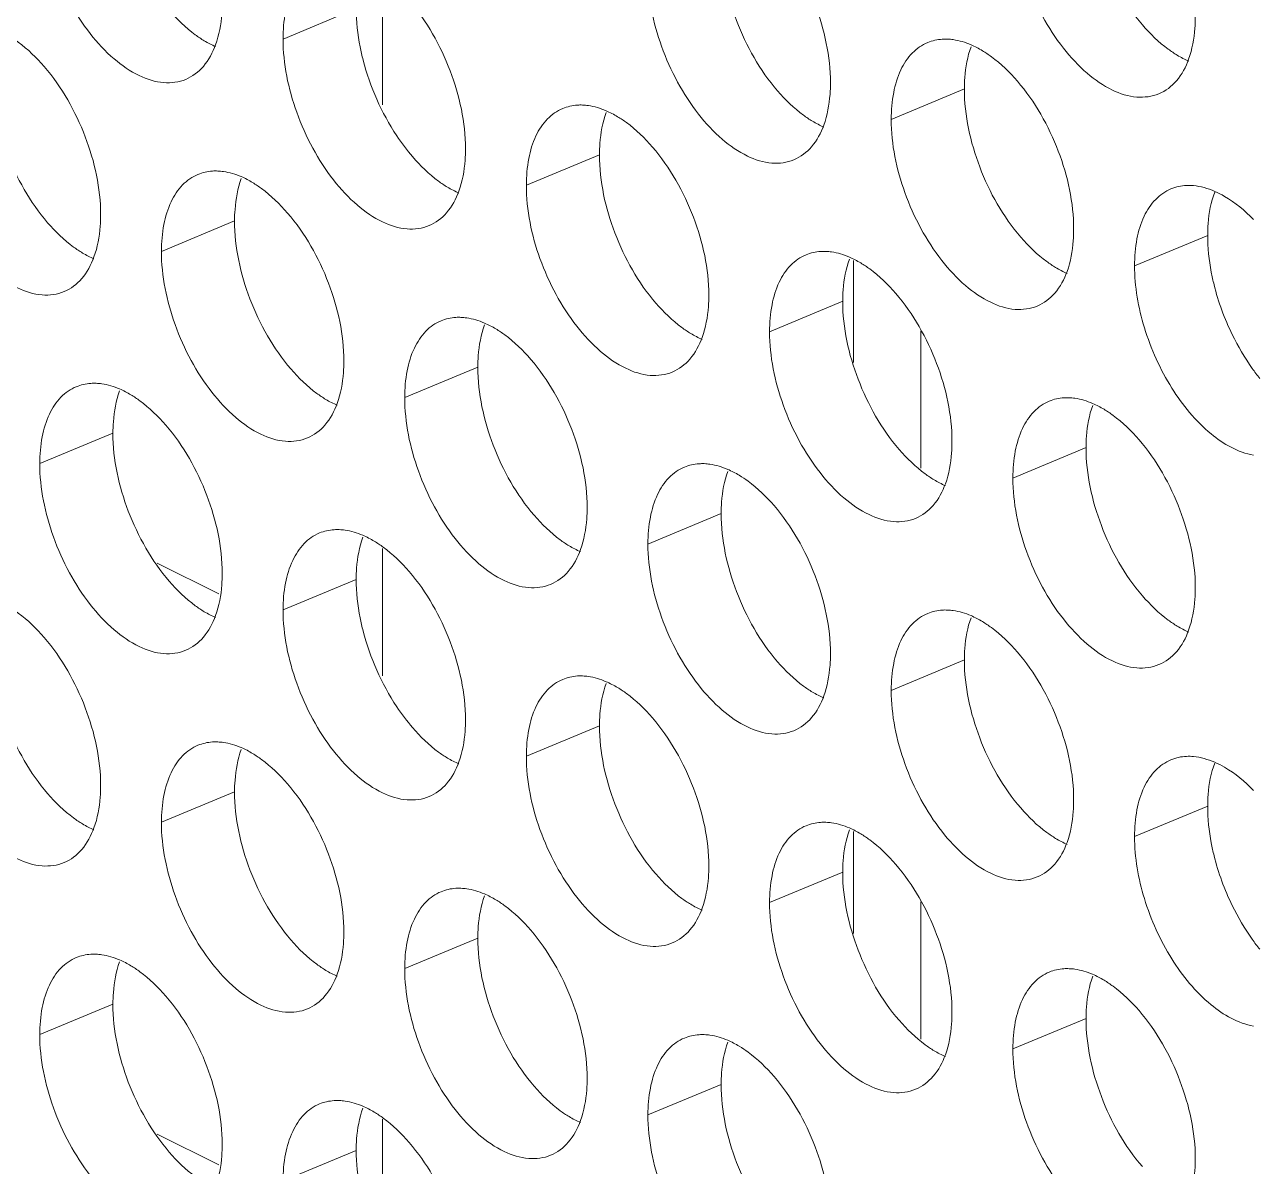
# Model space of a CAD drawing. Header units: millimetres. Extents: x 0 to 2524, y 0 to 1785.
# Drawn here: x 1798.18 to 1808.52, y 860.32 to 869.92 of the extents above; entities that cross this region are included whole.
import ezdxf

# ---------------------------------------------------------------- set-up
doc = ezdxf.new("R2010")
doc.units = ezdxf.units.MM
doc.header["$LTSCALE"] = 0.1
doc.layers.add('标注', color=251, linetype='Continuous', lineweight=9)

msp = doc.modelspace()

# ---------------------------------------------------------------- linework, layer by layer
at = {"layer": '标注'}
for p, q in [((1801.194, 869.25), (1801.194, 870.321)), ((1800.973, 870.059), (1800.358, 869.803)), ((1806.087, 869.383), (1805.472, 869.127)), ((1803.019, 868.828), (1802.404, 868.573)), ((1799.95, 868.274), (1799.335, 868.018)), ((1808.133, 868.152), (1807.518, 867.897)), ((1805.154, 867.083), (1805.154, 867.941)), ((1805.064, 867.598), (1804.449, 867.342)), ((1805.72, 867.349), (1805.72, 866.195)), ((1801.996, 867.044), (1801.381, 866.788)), ((1798.927, 866.489), (1798.312, 866.233)), ((1807.11, 866.368), (1806.495, 866.112)), ((1804.042, 865.813), (1803.426, 865.557)), ((1801.194, 864.45), (1801.194, 865.521)), ((1799.819, 865.138), (1799.299, 865.397)), ((1800.973, 865.259), (1800.358, 865.003)), ((1806.087, 864.583), (1805.472, 864.327)), ((1803.019, 864.028), (1802.404, 863.773)), ((1799.95, 863.474), (1799.335, 863.218)), ((1808.133, 863.352), (1807.518, 863.097)), ((1805.154, 862.283), (1805.154, 863.141)), ((1805.064, 862.798), (1804.449, 862.542)), ((1805.72, 862.549), (1805.72, 861.395)), ((1801.996, 862.244), (1801.381, 861.988)), ((1798.927, 861.689), (1798.312, 861.433)), ((1807.11, 861.568), (1806.495, 861.312)), ((1804.042, 861.013), (1803.426, 860.757)), ((1801.194, 859.65), (1801.194, 860.721)), ((1799.819, 860.338), (1799.299, 860.597)), ((1800.973, 860.459), (1800.358, 860.203))]:
    msp.add_line(p, q, dxfattribs=at)
for centre in [(1810.248, 868.252), (1810.248, 863.452)]:
    msp.add_arc(centre, 2.125, 194.0297, 206.073, dxfattribs=at)
for points, knots in [([(1807.584, 869.923), (1807.435, 870.095), (1807.21, 870.495), (1807.11, 870.945), (1807.11, 871.168)], [0, 0, 0, 0, 0.505546, 1, 1, 1, 1]), ([(1799.54, 869.464), (1799.482, 869.44), (1799.343, 869.422), (1799.131, 869.491), (1798.921, 869.637), (1798.724, 869.85), (1798.553, 870.116), (1798.379, 870.504), (1798.312, 870.825), (1798.312, 871.033)], [0, 0, 0, 0, 0.08419, 0.180629, 0.294901, 0.426206, 0.569756, 0.71848, 1, 1, 1, 1]), ([(1807.723, 869.343), (1807.665, 869.319), (1807.526, 869.301), (1807.314, 869.37), (1807.104, 869.516), (1806.907, 869.729), (1806.735, 869.994), (1806.562, 870.383), (1806.495, 870.703), (1806.495, 870.912)], [0, 0, 0, 0, 0.08419, 0.180629, 0.294901, 0.426206, 0.569756, 0.71848, 1, 1, 1, 1]), ([(1804.515, 869.368), (1804.367, 869.541), (1804.141, 869.941), (1804.042, 870.391), (1804.042, 870.613)], [0, 0, 0, 0, 0.505546, 1, 1, 1, 1]), ([(1804.487, 870.68), (1804.636, 870.507), (1804.861, 870.107), (1804.961, 869.657), (1804.961, 869.435)], [0, 0, 0, 0, 0.505546, 1, 1, 1, 1]), ([(1800.358, 869.803), (1800.358, 869.879), (1800.369, 870.021), (1800.427, 870.214), (1800.524, 870.365), (1800.616, 870.43), (1800.664, 870.45)], [0, 0, 0, 0, 0.300633, 0.564844, 0.793499, 1, 1, 1, 1]), ([(1804.654, 868.788), (1804.596, 868.764), (1804.458, 868.746), (1804.245, 868.815), (1804.035, 868.961), (1803.838, 869.174), (1803.667, 869.44), (1803.493, 869.829), (1803.426, 870.149), (1803.426, 870.357)], [0, 0, 0, 0, 0.08419, 0.180629, 0.294901, 0.426206, 0.569756, 0.71848, 1, 1, 1, 1]), ([(1799.846, 870.111), (1799.846, 870.078), (1799.842, 869.958), (1799.821, 869.838), (1799.791, 869.755)], [0, 0, 0, 0, 0.269025, 1, 1, 1, 1]), ([(1801.419, 870.125), (1801.567, 869.953), (1801.792, 869.553), (1801.892, 869.103), (1801.892, 868.88)], [0, 0, 0, 0, 0.505546, 1, 1, 1, 1]), ([(1799.695, 869.788), (1799.669, 869.804), (1799.561, 869.877), (1799.466, 869.968), (1799.401, 870.044)], [0, 0, 0, 0, 0.231736, 1, 1, 1, 1]), ([(1801.031, 869.626), (1801.022, 869.663), (1800.99, 869.805), (1800.973, 869.951), (1800.973, 870.059)], [0, 0, 0, 0, 0.261395, 1, 1, 1, 1]), ([(1808.029, 869.989), (1808.029, 869.957), (1808.025, 869.837), (1808.003, 869.717), (1807.973, 869.634)], [0, 0, 0, 0, 0.269025, 1, 1, 1, 1]), ([(1807.877, 869.667), (1807.851, 869.683), (1807.743, 869.755), (1807.649, 869.847), (1807.584, 869.923)], [0, 0, 0, 0, 0.231736, 1, 1, 1, 1]), ([(1798.057, 869.826), (1798.082, 869.811), (1798.19, 869.738), (1798.285, 869.647), (1798.35, 869.571)], [0, 0, 0, 0, 0.231736, 1, 1, 1, 1]), ([(1801.586, 868.234), (1801.528, 868.21), (1801.389, 868.192), (1801.177, 868.261), (1800.967, 868.407), (1800.77, 868.62), (1800.598, 868.885), (1800.425, 869.274), (1800.358, 869.594), (1800.358, 869.803)], [0, 0, 0, 0, 0.08419, 0.180629, 0.294901, 0.426206, 0.569756, 0.71848, 1, 1, 1, 1]), ([(1805.472, 869.127), (1805.472, 869.203), (1805.484, 869.345), (1805.541, 869.538), (1805.638, 869.689), (1805.731, 869.754), (1805.779, 869.774)], [0, 0, 0, 0, 0.300633, 0.564844, 0.793499, 1, 1, 1, 1]), ([(1805.779, 869.774), (1805.818, 869.79), (1805.874, 869.802), (1805.931, 869.803), (1805.946, 869.802)], [0, 0, 0, 0, 0.741995, 1, 1, 1, 1]), ([(1805.946, 869.802), (1805.962, 869.802), (1806.029, 869.795), (1806.095, 869.775), (1806.143, 869.755)], [0, 0, 0, 0, 0.236225, 1, 1, 1, 1]), ([(1799.791, 869.755), (1799.767, 869.69), (1799.705, 869.571), (1799.596, 869.487), (1799.54, 869.464)], [0, 0, 0, 0, 0.533077, 1, 1, 1, 1]), ([(1806.087, 869.383), (1806.087, 869.415), (1806.092, 869.535), (1806.113, 869.655), (1806.143, 869.738)], [0, 0, 0, 0, 0.269025, 1, 1, 1, 1]), ([(1806.239, 869.705), (1806.265, 869.689), (1806.373, 869.617), (1806.468, 869.525), (1806.533, 869.449)], [0, 0, 0, 0, 0.231736, 1, 1, 1, 1]), ([(1798.35, 869.571), (1798.498, 869.398), (1798.724, 868.998), (1798.824, 868.548), (1798.824, 868.326)], [0, 0, 0, 0, 0.505546, 1, 1, 1, 1]), ([(1801.447, 868.814), (1801.399, 868.869), (1801.216, 869.115), (1801.089, 869.401), (1801.031, 869.626)], [0, 0, 0, 0, 0.24034, 1, 1, 1, 1]), ([(1807.973, 869.634), (1807.95, 869.568), (1807.888, 869.449), (1807.779, 869.366), (1807.723, 869.343)], [0, 0, 0, 0, 0.533077, 1, 1, 1, 1]), ([(1798.378, 868.259), (1798.23, 868.432), (1798.004, 868.832), (1797.905, 869.282), (1797.905, 869.504)], [0, 0, 0, 0, 0.505546, 1, 1, 1, 1]), ([(1806.533, 869.449), (1806.681, 869.277), (1806.907, 868.877), (1807.006, 868.427), (1807.006, 868.204)], [0, 0, 0, 0, 0.505546, 1, 1, 1, 1]), ([(1804.809, 869.113), (1804.783, 869.128), (1804.675, 869.201), (1804.58, 869.292), (1804.515, 869.368)], [0, 0, 0, 0, 0.231736, 1, 1, 1, 1]), ([(1804.961, 869.435), (1804.961, 869.402), (1804.956, 869.282), (1804.935, 869.162), (1804.905, 869.08)], [0, 0, 0, 0, 0.269025, 1, 1, 1, 1]), ([(1806.561, 868.138), (1806.412, 868.31), (1806.187, 868.71), (1806.087, 869.16), (1806.087, 869.383)], [0, 0, 0, 0, 0.505546, 1, 1, 1, 1]), ([(1798.517, 867.679), (1798.459, 867.655), (1798.321, 867.637), (1798.108, 867.706), (1797.898, 867.853), (1797.701, 868.066), (1797.53, 868.331), (1797.356, 868.72), (1797.289, 869.04), (1797.289, 869.249)], [0, 0, 0, 0, 0.08419, 0.180629, 0.294901, 0.426206, 0.569756, 0.71848, 1, 1, 1, 1]), ([(1802.71, 869.219), (1802.749, 869.235), (1802.806, 869.248), (1802.862, 869.249), (1802.877, 869.248)], [0, 0, 0, 0, 0.741995, 1, 1, 1, 1]), ([(1802.877, 869.248), (1802.893, 869.247), (1802.961, 869.241), (1803.027, 869.221), (1803.074, 869.2)], [0, 0, 0, 0, 0.236225, 1, 1, 1, 1]), ([(1802.404, 868.573), (1802.404, 868.648), (1802.415, 868.791), (1802.472, 868.984), (1802.57, 869.134), (1802.662, 869.199), (1802.71, 869.219)], [0, 0, 0, 0, 0.300633, 0.564844, 0.793499, 1, 1, 1, 1]), ([(1803.019, 868.828), (1803.019, 868.861), (1803.023, 868.981), (1803.045, 869.101), (1803.074, 869.184)], [0, 0, 0, 0, 0.269025, 1, 1, 1, 1]), ([(1803.171, 869.15), (1803.197, 869.135), (1803.305, 869.062), (1803.399, 868.971), (1803.464, 868.895)], [0, 0, 0, 0, 0.231736, 1, 1, 1, 1]), ([(1804.905, 869.08), (1804.881, 869.014), (1804.819, 868.895), (1804.711, 868.812), (1804.654, 868.788)], [0, 0, 0, 0, 0.533077, 1, 1, 1, 1]), ([(1806.7, 867.558), (1806.642, 867.534), (1806.503, 867.516), (1806.291, 867.585), (1806.081, 867.731), (1805.884, 867.944), (1805.713, 868.209), (1805.539, 868.598), (1805.472, 868.918), (1805.472, 869.127)], [0, 0, 0, 0, 0.08419, 0.180629, 0.294901, 0.426206, 0.569756, 0.71848, 1, 1, 1, 1]), ([(1801.892, 868.88), (1801.892, 868.848), (1801.888, 868.728), (1801.866, 868.608), (1801.836, 868.525)], [0, 0, 0, 0, 0.269025, 1, 1, 1, 1]), ([(1803.492, 867.583), (1803.344, 867.756), (1803.118, 868.156), (1803.019, 868.606), (1803.019, 868.828)], [0, 0, 0, 0, 0.505546, 1, 1, 1, 1]), ([(1803.464, 868.895), (1803.613, 868.722), (1803.838, 868.322), (1803.938, 867.872), (1803.938, 867.65)], [0, 0, 0, 0, 0.505546, 1, 1, 1, 1]), ([(1801.74, 868.558), (1801.714, 868.574), (1801.606, 868.646), (1801.512, 868.738), (1801.447, 868.814)], [0, 0, 0, 0, 0.231736, 1, 1, 1, 1]), ([(1799.335, 868.018), (1799.335, 868.094), (1799.347, 868.236), (1799.404, 868.429), (1799.501, 868.58), (1799.594, 868.645), (1799.642, 868.665)], [0, 0, 0, 0, 0.300633, 0.564844, 0.793499, 1, 1, 1, 1]), ([(1799.642, 868.665), (1799.681, 868.681), (1799.737, 868.694), (1799.794, 868.694), (1799.809, 868.693)], [0, 0, 0, 0, 0.741995, 1, 1, 1, 1]), ([(1799.809, 868.693), (1799.825, 868.693), (1799.892, 868.686), (1799.958, 868.666), (1800.006, 868.646)], [0, 0, 0, 0, 0.236225, 1, 1, 1, 1]), ([(1799.95, 868.274), (1799.95, 868.306), (1799.955, 868.426), (1799.976, 868.546), (1800.006, 868.629)], [0, 0, 0, 0, 0.269025, 1, 1, 1, 1]), ([(1800.102, 868.596), (1800.128, 868.58), (1800.236, 868.508), (1800.331, 868.416), (1800.396, 868.34)], [0, 0, 0, 0, 0.231736, 1, 1, 1, 1]), ([(1801.836, 868.525), (1801.813, 868.459), (1801.751, 868.34), (1801.642, 868.257), (1801.586, 868.234)], [0, 0, 0, 0, 0.533077, 1, 1, 1, 1]), ([(1803.631, 867.003), (1803.574, 866.979), (1803.435, 866.961), (1803.222, 867.03), (1803.012, 867.177), (1802.815, 867.39), (1802.644, 867.655), (1802.471, 868.044), (1802.404, 868.364), (1802.404, 868.573)], [0, 0, 0, 0, 0.08419, 0.180629, 0.294901, 0.426206, 0.569756, 0.71848, 1, 1, 1, 1]), ([(1807.518, 867.897), (1807.518, 867.972), (1807.529, 868.115), (1807.587, 868.308), (1807.684, 868.458), (1807.776, 868.523), (1807.824, 868.543)], [0, 0, 0, 0, 0.300719, 0.564842, 0.793477, 1, 1, 1, 1]), ([(1807.956, 868.572), (1807.975, 868.573), (1808.056, 868.571), (1808.136, 868.547), (1808.193, 868.522)], [0, 0, 0, 0, 0.234203, 1, 1, 1, 1]), ([(1807.956, 868.572), (1807.975, 868.573), (1808.056, 868.571), (1808.136, 868.547), (1808.193, 868.522)], [0, 0, 0, 0, 0.234203, 1, 1, 1, 1]), ([(1808.193, 868.522), (1808.221, 868.51), (1808.341, 868.448), (1808.446, 868.36), (1808.518, 868.286)], [0, 0, 0, 0, 0.228039, 1, 1, 1, 1]), ([(1808.133, 868.152), (1808.133, 868.186), (1808.137, 868.308), (1808.16, 868.432), (1808.192, 868.516)], [0, 0, 0, 0, 0.269773, 1, 1, 1, 1]), ([(1798.824, 868.326), (1798.824, 868.293), (1798.819, 868.173), (1798.798, 868.053), (1798.768, 867.971)], [0, 0, 0, 0, 0.269025, 1, 1, 1, 1]), ([(1800.396, 868.34), (1800.544, 868.168), (1800.77, 867.768), (1800.869, 867.318), (1800.869, 867.095)], [0, 0, 0, 0, 0.505546, 1, 1, 1, 1]), ([(1798.672, 868.004), (1798.646, 868.019), (1798.538, 868.092), (1798.443, 868.184), (1798.378, 868.259)], [0, 0, 0, 0, 0.231736, 1, 1, 1, 1]), ([(1800.424, 867.029), (1800.275, 867.202), (1800.05, 867.602), (1799.95, 868.051), (1799.95, 868.274)], [0, 0, 0, 0, 0.505546, 1, 1, 1, 1]), ([(1806.854, 867.882), (1806.829, 867.898), (1806.721, 867.97), (1806.626, 868.062), (1806.561, 868.138)], [0, 0, 0, 0, 0.231736, 1, 1, 1, 1]), ([(1807.006, 868.204), (1807.006, 868.172), (1807.002, 868.052), (1806.981, 867.932), (1806.951, 867.849)], [0, 0, 0, 0, 0.269025, 1, 1, 1, 1]), ([(1808.187, 867.737), (1808.178, 867.772), (1808.148, 867.909), (1808.133, 868.049), (1808.133, 868.152)], [0, 0, 0, 0, 0.261145, 1, 1, 1, 1]), ([(1800.563, 866.449), (1800.505, 866.425), (1800.366, 866.407), (1800.154, 866.476), (1799.944, 866.622), (1799.747, 866.835), (1799.576, 867.1), (1799.402, 867.489), (1799.335, 867.809), (1799.335, 868.018)], [0, 0, 0, 0, 0.08419, 0.180629, 0.294901, 0.426206, 0.569756, 0.71848, 1, 1, 1, 1]), ([(1804.756, 867.989), (1804.795, 868.005), (1804.851, 868.018), (1804.908, 868.018), (1804.923, 868.018)], [0, 0, 0, 0, 0.741995, 1, 1, 1, 1]), ([(1804.923, 868.018), (1804.939, 868.017), (1805.006, 868.011), (1805.072, 867.99), (1805.12, 867.97)], [0, 0, 0, 0, 0.236225, 1, 1, 1, 1]), ([(1798.768, 867.971), (1798.744, 867.905), (1798.682, 867.786), (1798.574, 867.703), (1798.517, 867.679)], [0, 0, 0, 0, 0.533077, 1, 1, 1, 1]), ([(1804.449, 867.342), (1804.449, 867.418), (1804.461, 867.56), (1804.518, 867.754), (1804.615, 867.904), (1804.708, 867.969), (1804.756, 867.989)], [0, 0, 0, 0, 0.300633, 0.564844, 0.793499, 1, 1, 1, 1]), ([(1805.064, 867.598), (1805.064, 867.63), (1805.069, 867.75), (1805.09, 867.871), (1805.12, 867.953)], [0, 0, 0, 0, 0.269025, 1, 1, 1, 1]), ([(1805.216, 867.92), (1805.242, 867.905), (1805.35, 867.832), (1805.445, 867.74), (1805.51, 867.664)], [0, 0, 0, 0, 0.231736, 1, 1, 1, 1]), ([(1806.951, 867.849), (1806.927, 867.783), (1806.865, 867.664), (1806.756, 867.581), (1806.7, 867.558)], [0, 0, 0, 0, 0.533077, 1, 1, 1, 1]), ([(1808.518, 866.305), (1808.387, 866.327), (1808.113, 866.488), (1807.804, 866.871), (1807.582, 867.359), (1807.518, 867.721), (1807.518, 867.897)], [0, 0, 0, 0, 0.200223, 0.454809, 0.735097, 1, 1, 1, 1]), ([(1803.938, 867.65), (1803.938, 867.618), (1803.934, 867.498), (1803.912, 867.377), (1803.882, 867.295)], [0, 0, 0, 0, 0.269025, 1, 1, 1, 1]), ([(1805.538, 866.353), (1805.39, 866.526), (1805.164, 866.926), (1805.064, 867.375), (1805.064, 867.598)], [0, 0, 0, 0, 0.505546, 1, 1, 1, 1]), ([(1805.51, 867.664), (1805.658, 867.492), (1805.884, 867.092), (1805.983, 866.642), (1805.983, 866.419)], [0, 0, 0, 0, 0.505546, 1, 1, 1, 1]), ([(1803.786, 867.328), (1803.76, 867.343), (1803.652, 867.416), (1803.557, 867.508), (1803.492, 867.583)], [0, 0, 0, 0, 0.231736, 1, 1, 1, 1]), ([(1801.381, 866.788), (1801.381, 866.863), (1801.392, 867.006), (1801.45, 867.199), (1801.547, 867.35), (1801.639, 867.415), (1801.687, 867.434)], [0, 0, 0, 0, 0.300633, 0.564844, 0.793499, 1, 1, 1, 1]), ([(1801.687, 867.434), (1801.726, 867.451), (1801.783, 867.463), (1801.84, 867.464), (1801.854, 867.463)], [0, 0, 0, 0, 0.741995, 1, 1, 1, 1]), ([(1801.854, 867.463), (1801.87, 867.462), (1801.938, 867.456), (1802.004, 867.436), (1802.051, 867.415)], [0, 0, 0, 0, 0.236225, 1, 1, 1, 1]), ([(1801.996, 867.044), (1801.996, 867.076), (1802, 867.196), (1802.022, 867.316), (1802.052, 867.399)], [0, 0, 0, 0, 0.269025, 1, 1, 1, 1]), ([(1802.148, 867.366), (1802.174, 867.35), (1802.282, 867.277), (1802.376, 867.186), (1802.441, 867.11)], [0, 0, 0, 0, 0.231736, 1, 1, 1, 1]), ([(1803.882, 867.295), (1803.858, 867.229), (1803.796, 867.11), (1803.688, 867.027), (1803.631, 867.003)], [0, 0, 0, 0, 0.533077, 1, 1, 1, 1]), ([(1805.677, 865.773), (1805.619, 865.749), (1805.48, 865.731), (1805.268, 865.8), (1805.058, 865.946), (1804.861, 866.159), (1804.69, 866.424), (1804.516, 866.813), (1804.449, 867.134), (1804.449, 867.342)], [0, 0, 0, 0, 0.08419, 0.180629, 0.294901, 0.426206, 0.569756, 0.71848, 1, 1, 1, 1]), ([(1808.571, 866.95), (1808.549, 866.977), (1808.462, 867.093), (1808.388, 867.219), (1808.34, 867.318)], [0, 0, 0, 0, 0.242274, 1, 1, 1, 1]), ([(1800.869, 867.095), (1800.869, 867.063), (1800.865, 866.943), (1800.844, 866.823), (1800.814, 866.74)], [0, 0, 0, 0, 0.269025, 1, 1, 1, 1]), ([(1802.441, 867.11), (1802.59, 866.937), (1802.815, 866.537), (1802.915, 866.088), (1802.915, 865.865)], [0, 0, 0, 0, 0.505546, 1, 1, 1, 1]), ([(1800.717, 866.773), (1800.692, 866.789), (1800.583, 866.862), (1800.489, 866.953), (1800.424, 867.029)], [0, 0, 0, 0, 0.231736, 1, 1, 1, 1]), ([(1802.469, 865.799), (1802.321, 865.971), (1802.096, 866.371), (1801.996, 866.821), (1801.996, 867.044)], [0, 0, 0, 0, 0.505546, 1, 1, 1, 1]), ([(1798.312, 866.233), (1798.312, 866.309), (1798.324, 866.452), (1798.381, 866.645), (1798.478, 866.795), (1798.571, 866.86), (1798.619, 866.88)], [0, 0, 0, 0, 0.300633, 0.564844, 0.793499, 1, 1, 1, 1]), ([(1798.619, 866.88), (1798.658, 866.896), (1798.714, 866.909), (1798.771, 866.909), (1798.786, 866.909)], [0, 0, 0, 0, 0.741995, 1, 1, 1, 1]), ([(1798.786, 866.909), (1798.802, 866.908), (1798.869, 866.902), (1798.935, 866.881), (1798.983, 866.861)], [0, 0, 0, 0, 0.236225, 1, 1, 1, 1]), ([(1798.927, 866.489), (1798.927, 866.521), (1798.932, 866.641), (1798.953, 866.762), (1798.983, 866.844)], [0, 0, 0, 0, 0.269025, 1, 1, 1, 1]), ([(1799.079, 866.811), (1799.105, 866.796), (1799.213, 866.723), (1799.308, 866.631), (1799.373, 866.556)], [0, 0, 0, 0, 0.231736, 1, 1, 1, 1]), ([(1802.608, 865.218), (1802.551, 865.195), (1802.412, 865.177), (1802.2, 865.245), (1801.989, 865.392), (1801.792, 865.605), (1801.621, 865.87), (1801.448, 866.259), (1801.381, 866.579), (1801.381, 866.788)], [0, 0, 0, 0, 0.08419, 0.180629, 0.294901, 0.426206, 0.569756, 0.71848, 1, 1, 1, 1]), ([(1806.801, 866.759), (1806.84, 866.775), (1806.897, 866.787), (1806.954, 866.788), (1806.968, 866.787)], [0, 0, 0, 0, 0.741995, 1, 1, 1, 1]), ([(1806.968, 866.787), (1806.984, 866.787), (1807.052, 866.78), (1807.118, 866.76), (1807.165, 866.74)], [0, 0, 0, 0, 0.236225, 1, 1, 1, 1]), ([(1800.814, 866.74), (1800.79, 866.675), (1800.728, 866.555), (1800.619, 866.472), (1800.563, 866.449)], [0, 0, 0, 0, 0.533077, 1, 1, 1, 1]), ([(1806.495, 866.112), (1806.495, 866.188), (1806.506, 866.33), (1806.564, 866.523), (1806.661, 866.674), (1806.754, 866.739), (1806.801, 866.759)], [0, 0, 0, 0, 0.300633, 0.564844, 0.793499, 1, 1, 1, 1]), ([(1807.11, 866.368), (1807.11, 866.4), (1807.114, 866.52), (1807.136, 866.64), (1807.166, 866.723)], [0, 0, 0, 0, 0.269025, 1, 1, 1, 1]), ([(1807.262, 866.69), (1807.288, 866.674), (1807.396, 866.601), (1807.49, 866.51), (1807.556, 866.434)], [0, 0, 0, 0, 0.231736, 1, 1, 1, 1]), ([(1799.373, 866.556), (1799.521, 866.383), (1799.747, 865.983), (1799.846, 865.533), (1799.846, 865.311)], [0, 0, 0, 0, 0.505546, 1, 1, 1, 1]), ([(1799.401, 865.244), (1799.253, 865.417), (1799.027, 865.817), (1798.927, 866.266), (1798.927, 866.489)], [0, 0, 0, 0, 0.505546, 1, 1, 1, 1]), ([(1805.832, 866.097), (1805.806, 866.113), (1805.698, 866.186), (1805.603, 866.277), (1805.538, 866.353)], [0, 0, 0, 0, 0.231736, 1, 1, 1, 1]), ([(1805.983, 866.419), (1805.983, 866.387), (1805.979, 866.267), (1805.958, 866.147), (1805.928, 866.064)], [0, 0, 0, 0, 0.269025, 1, 1, 1, 1]), ([(1807.584, 865.123), (1807.435, 865.295), (1807.21, 865.695), (1807.11, 866.145), (1807.11, 866.368)], [0, 0, 0, 0, 0.505546, 1, 1, 1, 1]), ([(1807.556, 866.434), (1807.704, 866.262), (1807.929, 865.861), (1808.029, 865.412), (1808.029, 865.189)], [0, 0, 0, 0, 0.505546, 1, 1, 1, 1]), ([(1799.54, 864.664), (1799.482, 864.64), (1799.343, 864.622), (1799.131, 864.691), (1798.921, 864.837), (1798.724, 865.05), (1798.553, 865.316), (1798.379, 865.704), (1798.312, 866.025), (1798.312, 866.233)], [0, 0, 0, 0, 0.08419, 0.180629, 0.294901, 0.426206, 0.569756, 0.71848, 1, 1, 1, 1]), ([(1803.426, 865.557), (1803.426, 865.633), (1803.438, 865.776), (1803.495, 865.969), (1803.592, 866.119), (1803.685, 866.184), (1803.733, 866.204)], [0, 0, 0, 0, 0.300633, 0.564844, 0.793499, 1, 1, 1, 1]), ([(1803.733, 866.204), (1803.772, 866.22), (1803.829, 866.233), (1803.885, 866.233), (1803.9, 866.233)], [0, 0, 0, 0, 0.741995, 1, 1, 1, 1]), ([(1803.9, 866.233), (1803.916, 866.232), (1803.984, 866.226), (1804.049, 866.205), (1804.097, 866.185)], [0, 0, 0, 0, 0.236225, 1, 1, 1, 1]), ([(1804.042, 865.813), (1804.042, 865.845), (1804.046, 865.965), (1804.067, 866.086), (1804.097, 866.168)], [0, 0, 0, 0, 0.269025, 1, 1, 1, 1]), ([(1804.194, 866.135), (1804.219, 866.12), (1804.327, 866.047), (1804.422, 865.955), (1804.487, 865.88)], [0, 0, 0, 0, 0.231736, 1, 1, 1, 1]), ([(1805.928, 866.064), (1805.904, 865.999), (1805.842, 865.88), (1805.733, 865.796), (1805.677, 865.773)], [0, 0, 0, 0, 0.533077, 1, 1, 1, 1]), ([(1807.723, 864.543), (1807.665, 864.519), (1807.526, 864.501), (1807.314, 864.57), (1807.104, 864.716), (1806.907, 864.929), (1806.735, 865.194), (1806.562, 865.583), (1806.495, 865.903), (1806.495, 866.112)], [0, 0, 0, 0, 0.08419, 0.180629, 0.294901, 0.426206, 0.569756, 0.71848, 1, 1, 1, 1]), ([(1802.915, 865.865), (1802.915, 865.833), (1802.911, 865.713), (1802.889, 865.592), (1802.859, 865.51)], [0, 0, 0, 0, 0.269025, 1, 1, 1, 1]), ([(1804.487, 865.88), (1804.636, 865.707), (1804.861, 865.307), (1804.961, 864.857), (1804.961, 864.635)], [0, 0, 0, 0, 0.505546, 1, 1, 1, 1]), ([(1802.763, 865.543), (1802.737, 865.558), (1802.629, 865.631), (1802.535, 865.723), (1802.469, 865.799)], [0, 0, 0, 0, 0.231736, 1, 1, 1, 1]), ([(1804.515, 864.568), (1804.367, 864.741), (1804.141, 865.141), (1804.042, 865.591), (1804.042, 865.813)], [0, 0, 0, 0, 0.505546, 1, 1, 1, 1]), ([(1800.358, 865.003), (1800.358, 865.079), (1800.369, 865.221), (1800.427, 865.414), (1800.524, 865.565), (1800.616, 865.63), (1800.664, 865.65)], [0, 0, 0, 0, 0.300633, 0.564844, 0.793499, 1, 1, 1, 1]), ([(1800.664, 865.65), (1800.703, 865.666), (1800.76, 865.678), (1800.817, 865.679), (1800.831, 865.678)], [0, 0, 0, 0, 0.741995, 1, 1, 1, 1]), ([(1800.831, 865.678), (1800.847, 865.678), (1800.915, 865.671), (1800.981, 865.651), (1801.028, 865.631)], [0, 0, 0, 0, 0.236225, 1, 1, 1, 1]), ([(1800.973, 865.259), (1800.973, 865.291), (1800.977, 865.411), (1800.999, 865.531), (1801.029, 865.614)], [0, 0, 0, 0, 0.269025, 1, 1, 1, 1]), ([(1801.125, 865.581), (1801.151, 865.565), (1801.259, 865.493), (1801.353, 865.401), (1801.419, 865.325)], [0, 0, 0, 0, 0.231736, 1, 1, 1, 1]), ([(1804.654, 863.988), (1804.596, 863.964), (1804.458, 863.946), (1804.245, 864.015), (1804.035, 864.161), (1803.838, 864.374), (1803.667, 864.64), (1803.493, 865.029), (1803.426, 865.349), (1803.426, 865.557)], [0, 0, 0, 0, 0.08419, 0.180629, 0.294901, 0.426206, 0.569756, 0.71848, 1, 1, 1, 1]), ([(1802.859, 865.51), (1802.836, 865.444), (1802.773, 865.325), (1802.665, 865.242), (1802.608, 865.218)], [0, 0, 0, 0, 0.533077, 1, 1, 1, 1]), ([(1801.419, 865.325), (1801.567, 865.153), (1801.792, 864.753), (1801.892, 864.303), (1801.892, 864.08)], [0, 0, 0, 0, 0.505546, 1, 1, 1, 1]), ([(1799.695, 864.988), (1799.669, 865.004), (1799.561, 865.077), (1799.466, 865.168), (1799.401, 865.244)], [0, 0, 0, 0, 0.231736, 1, 1, 1, 1]), ([(1799.846, 865.311), (1799.846, 865.278), (1799.842, 865.158), (1799.821, 865.038), (1799.791, 864.955)], [0, 0, 0, 0, 0.269025, 1, 1, 1, 1]), ([(1801.031, 864.826), (1801.022, 864.863), (1800.99, 865.005), (1800.973, 865.151), (1800.973, 865.259)], [0, 0, 0, 0, 0.261395, 1, 1, 1, 1]), ([(1807.877, 864.867), (1807.851, 864.883), (1807.743, 864.955), (1807.649, 865.047), (1807.584, 865.123)], [0, 0, 0, 0, 0.231736, 1, 1, 1, 1]), ([(1808.029, 865.189), (1808.029, 865.157), (1808.025, 865.037), (1808.003, 864.917), (1807.973, 864.834)], [0, 0, 0, 0, 0.269025, 1, 1, 1, 1]), ([(1798.057, 865.026), (1798.082, 865.011), (1798.19, 864.938), (1798.285, 864.847), (1798.35, 864.771)], [0, 0, 0, 0, 0.231736, 1, 1, 1, 1]), ([(1799.791, 864.955), (1799.767, 864.89), (1799.705, 864.771), (1799.596, 864.687), (1799.54, 864.664)], [0, 0, 0, 0, 0.533077, 1, 1, 1, 1]), ([(1801.586, 863.434), (1801.528, 863.41), (1801.389, 863.392), (1801.177, 863.461), (1800.967, 863.607), (1800.77, 863.82), (1800.598, 864.085), (1800.425, 864.474), (1800.358, 864.794), (1800.358, 865.003)], [0, 0, 0, 0, 0.08419, 0.180629, 0.294901, 0.426206, 0.569756, 0.71848, 1, 1, 1, 1]), ([(1805.472, 864.327), (1805.472, 864.403), (1805.484, 864.545), (1805.541, 864.738), (1805.638, 864.889), (1805.731, 864.954), (1805.779, 864.974)], [0, 0, 0, 0, 0.300633, 0.564844, 0.793499, 1, 1, 1, 1]), ([(1805.779, 864.974), (1805.818, 864.99), (1805.874, 865.002), (1805.931, 865.003), (1805.946, 865.002)], [0, 0, 0, 0, 0.741995, 1, 1, 1, 1]), ([(1805.946, 865.002), (1805.962, 865.002), (1806.029, 864.995), (1806.095, 864.975), (1806.143, 864.955)], [0, 0, 0, 0, 0.236225, 1, 1, 1, 1]), ([(1806.087, 864.583), (1806.087, 864.615), (1806.092, 864.735), (1806.113, 864.855), (1806.143, 864.938)], [0, 0, 0, 0, 0.269025, 1, 1, 1, 1]), ([(1806.239, 864.905), (1806.265, 864.889), (1806.373, 864.817), (1806.468, 864.725), (1806.533, 864.649)], [0, 0, 0, 0, 0.231736, 1, 1, 1, 1]), ([(1801.447, 864.014), (1801.399, 864.069), (1801.216, 864.315), (1801.089, 864.601), (1801.031, 864.826)], [0, 0, 0, 0, 0.24034, 1, 1, 1, 1]), ([(1807.973, 864.834), (1807.95, 864.768), (1807.888, 864.649), (1807.779, 864.566), (1807.723, 864.543)], [0, 0, 0, 0, 0.533077, 1, 1, 1, 1]), ([(1798.378, 863.459), (1798.23, 863.632), (1798.004, 864.032), (1797.905, 864.482), (1797.905, 864.704)], [0, 0, 0, 0, 0.505546, 1, 1, 1, 1]), ([(1798.35, 864.771), (1798.498, 864.598), (1798.724, 864.198), (1798.824, 863.748), (1798.824, 863.526)], [0, 0, 0, 0, 0.505546, 1, 1, 1, 1]), ([(1804.961, 864.635), (1804.961, 864.602), (1804.956, 864.482), (1804.935, 864.362), (1804.905, 864.28)], [0, 0, 0, 0, 0.269025, 1, 1, 1, 1]), ([(1806.533, 864.649), (1806.681, 864.477), (1806.907, 864.077), (1807.006, 863.627), (1807.006, 863.404)], [0, 0, 0, 0, 0.505546, 1, 1, 1, 1]), ([(1804.809, 864.313), (1804.783, 864.328), (1804.675, 864.401), (1804.58, 864.492), (1804.515, 864.568)], [0, 0, 0, 0, 0.231736, 1, 1, 1, 1]), ([(1806.561, 863.338), (1806.412, 863.51), (1806.187, 863.91), (1806.087, 864.36), (1806.087, 864.583)], [0, 0, 0, 0, 0.505546, 1, 1, 1, 1]), ([(1798.517, 862.879), (1798.459, 862.855), (1798.321, 862.837), (1798.108, 862.906), (1797.898, 863.053), (1797.701, 863.266), (1797.53, 863.531), (1797.356, 863.92), (1797.289, 864.24), (1797.289, 864.449)], [0, 0, 0, 0, 0.08419, 0.180629, 0.294901, 0.426206, 0.569756, 0.71848, 1, 1, 1, 1]), ([(1802.404, 863.773), (1802.404, 863.848), (1802.415, 863.991), (1802.472, 864.184), (1802.57, 864.334), (1802.662, 864.399), (1802.71, 864.419)], [0, 0, 0, 0, 0.300633, 0.564844, 0.793499, 1, 1, 1, 1]), ([(1802.71, 864.419), (1802.749, 864.435), (1802.806, 864.448), (1802.862, 864.449), (1802.877, 864.448)], [0, 0, 0, 0, 0.741995, 1, 1, 1, 1]), ([(1802.877, 864.448), (1802.893, 864.447), (1802.961, 864.441), (1803.027, 864.421), (1803.074, 864.4)], [0, 0, 0, 0, 0.236225, 1, 1, 1, 1]), ([(1803.019, 864.028), (1803.019, 864.061), (1803.023, 864.181), (1803.045, 864.301), (1803.074, 864.384)], [0, 0, 0, 0, 0.269025, 1, 1, 1, 1]), ([(1803.171, 864.35), (1803.197, 864.335), (1803.305, 864.262), (1803.399, 864.171), (1803.464, 864.095)], [0, 0, 0, 0, 0.231736, 1, 1, 1, 1]), ([(1806.7, 862.758), (1806.642, 862.734), (1806.503, 862.716), (1806.291, 862.785), (1806.081, 862.931), (1805.884, 863.144), (1805.713, 863.409), (1805.539, 863.798), (1805.472, 864.118), (1805.472, 864.327)], [0, 0, 0, 0, 0.08419, 0.180629, 0.294901, 0.426206, 0.569756, 0.71848, 1, 1, 1, 1]), ([(1804.905, 864.28), (1804.881, 864.214), (1804.819, 864.095), (1804.711, 864.012), (1804.654, 863.988)], [0, 0, 0, 0, 0.533077, 1, 1, 1, 1]), ([(1801.892, 864.08), (1801.892, 864.048), (1801.888, 863.928), (1801.866, 863.808), (1801.836, 863.725)], [0, 0, 0, 0, 0.269025, 1, 1, 1, 1]), ([(1803.464, 864.095), (1803.613, 863.922), (1803.838, 863.522), (1803.938, 863.072), (1803.938, 862.85)], [0, 0, 0, 0, 0.505546, 1, 1, 1, 1]), ([(1801.74, 863.758), (1801.714, 863.774), (1801.606, 863.846), (1801.512, 863.938), (1801.447, 864.014)], [0, 0, 0, 0, 0.231736, 1, 1, 1, 1]), ([(1803.492, 862.783), (1803.344, 862.956), (1803.118, 863.356), (1803.019, 863.806), (1803.019, 864.028)], [0, 0, 0, 0, 0.505546, 1, 1, 1, 1]), ([(1799.642, 863.865), (1799.681, 863.881), (1799.737, 863.894), (1799.794, 863.894), (1799.809, 863.893)], [0, 0, 0, 0, 0.741995, 1, 1, 1, 1]), ([(1799.809, 863.893), (1799.825, 863.893), (1799.892, 863.886), (1799.958, 863.866), (1800.006, 863.846)], [0, 0, 0, 0, 0.236225, 1, 1, 1, 1]), ([(1799.335, 863.218), (1799.335, 863.294), (1799.347, 863.436), (1799.404, 863.629), (1799.501, 863.78), (1799.594, 863.845), (1799.642, 863.865)], [0, 0, 0, 0, 0.300633, 0.564844, 0.793499, 1, 1, 1, 1]), ([(1799.95, 863.474), (1799.95, 863.506), (1799.955, 863.626), (1799.976, 863.746), (1800.006, 863.829)], [0, 0, 0, 0, 0.269025, 1, 1, 1, 1]), ([(1800.102, 863.796), (1800.128, 863.78), (1800.236, 863.708), (1800.331, 863.616), (1800.396, 863.54)], [0, 0, 0, 0, 0.231736, 1, 1, 1, 1]), ([(1803.631, 862.203), (1803.574, 862.179), (1803.435, 862.161), (1803.222, 862.23), (1803.012, 862.377), (1802.815, 862.59), (1802.644, 862.855), (1802.471, 863.244), (1802.404, 863.564), (1802.404, 863.773)], [0, 0, 0, 0, 0.08419, 0.180629, 0.294901, 0.426206, 0.569756, 0.71848, 1, 1, 1, 1]), ([(1807.956, 863.772), (1807.975, 863.773), (1808.056, 863.771), (1808.136, 863.747), (1808.193, 863.722)], [0, 0, 0, 0, 0.234203, 1, 1, 1, 1]), ([(1807.956, 863.772), (1807.975, 863.773), (1808.056, 863.771), (1808.136, 863.747), (1808.193, 863.722)], [0, 0, 0, 0, 0.234203, 1, 1, 1, 1]), ([(1801.836, 863.725), (1801.813, 863.659), (1801.751, 863.54), (1801.642, 863.457), (1801.586, 863.434)], [0, 0, 0, 0, 0.533077, 1, 1, 1, 1]), ([(1807.518, 863.097), (1807.518, 863.172), (1807.529, 863.315), (1807.587, 863.508), (1807.684, 863.658), (1807.776, 863.723), (1807.824, 863.743)], [0, 0, 0, 0, 0.300719, 0.564842, 0.793477, 1, 1, 1, 1]), ([(1808.133, 863.352), (1808.133, 863.386), (1808.137, 863.508), (1808.16, 863.632), (1808.192, 863.716)], [0, 0, 0, 0, 0.269773, 1, 1, 1, 1]), ([(1808.193, 863.722), (1808.221, 863.71), (1808.341, 863.648), (1808.446, 863.56), (1808.518, 863.486)], [0, 0, 0, 0, 0.228039, 1, 1, 1, 1]), ([(1798.672, 863.204), (1798.646, 863.219), (1798.538, 863.292), (1798.443, 863.384), (1798.378, 863.459)], [0, 0, 0, 0, 0.231736, 1, 1, 1, 1]), ([(1798.824, 863.526), (1798.824, 863.493), (1798.819, 863.373), (1798.798, 863.253), (1798.768, 863.171)], [0, 0, 0, 0, 0.269025, 1, 1, 1, 1]), ([(1800.424, 862.229), (1800.275, 862.402), (1800.05, 862.802), (1799.95, 863.251), (1799.95, 863.474)], [0, 0, 0, 0, 0.505546, 1, 1, 1, 1]), ([(1800.396, 863.54), (1800.544, 863.368), (1800.77, 862.968), (1800.869, 862.518), (1800.869, 862.295)], [0, 0, 0, 0, 0.505546, 1, 1, 1, 1]), ([(1807.006, 863.404), (1807.006, 863.372), (1807.002, 863.252), (1806.981, 863.132), (1806.951, 863.049)], [0, 0, 0, 0, 0.269025, 1, 1, 1, 1]), ([(1808.187, 862.937), (1808.178, 862.972), (1808.148, 863.109), (1808.133, 863.249), (1808.133, 863.352)], [0, 0, 0, 0, 0.261145, 1, 1, 1, 1]), ([(1806.854, 863.082), (1806.829, 863.098), (1806.721, 863.17), (1806.626, 863.262), (1806.561, 863.338)], [0, 0, 0, 0, 0.231736, 1, 1, 1, 1]), ([(1798.768, 863.171), (1798.744, 863.105), (1798.682, 862.986), (1798.574, 862.903), (1798.517, 862.879)], [0, 0, 0, 0, 0.533077, 1, 1, 1, 1]), ([(1800.563, 861.649), (1800.505, 861.625), (1800.366, 861.607), (1800.154, 861.676), (1799.944, 861.822), (1799.747, 862.035), (1799.576, 862.3), (1799.402, 862.689), (1799.335, 863.009), (1799.335, 863.218)], [0, 0, 0, 0, 0.08419, 0.180629, 0.294901, 0.426206, 0.569756, 0.71848, 1, 1, 1, 1]), ([(1804.449, 862.542), (1804.449, 862.618), (1804.461, 862.76), (1804.518, 862.954), (1804.615, 863.104), (1804.708, 863.169), (1804.756, 863.189)], [0, 0, 0, 0, 0.300633, 0.564844, 0.793499, 1, 1, 1, 1]), ([(1804.756, 863.189), (1804.795, 863.205), (1804.851, 863.218), (1804.908, 863.218), (1804.923, 863.218)], [0, 0, 0, 0, 0.741995, 1, 1, 1, 1]), ([(1804.923, 863.218), (1804.939, 863.217), (1805.006, 863.211), (1805.072, 863.19), (1805.12, 863.17)], [0, 0, 0, 0, 0.236225, 1, 1, 1, 1]), ([(1805.064, 862.798), (1805.064, 862.83), (1805.069, 862.95), (1805.09, 863.071), (1805.12, 863.153)], [0, 0, 0, 0, 0.269025, 1, 1, 1, 1]), ([(1805.216, 863.12), (1805.242, 863.105), (1805.35, 863.032), (1805.445, 862.94), (1805.51, 862.864)], [0, 0, 0, 0, 0.231736, 1, 1, 1, 1]), ([(1806.951, 863.049), (1806.927, 862.983), (1806.865, 862.864), (1806.756, 862.781), (1806.7, 862.758)], [0, 0, 0, 0, 0.533077, 1, 1, 1, 1]), ([(1808.518, 861.505), (1808.387, 861.527), (1808.113, 861.688), (1807.804, 862.071), (1807.582, 862.559), (1807.518, 862.921), (1807.518, 863.097)], [0, 0, 0, 0, 0.200223, 0.454809, 0.735097, 1, 1, 1, 1]), ([(1803.938, 862.85), (1803.938, 862.818), (1803.934, 862.698), (1803.912, 862.577), (1803.882, 862.495)], [0, 0, 0, 0, 0.269025, 1, 1, 1, 1]), ([(1805.51, 862.864), (1805.658, 862.692), (1805.884, 862.292), (1805.983, 861.842), (1805.983, 861.619)], [0, 0, 0, 0, 0.505546, 1, 1, 1, 1]), ([(1803.786, 862.528), (1803.76, 862.543), (1803.652, 862.616), (1803.557, 862.708), (1803.492, 862.783)], [0, 0, 0, 0, 0.231736, 1, 1, 1, 1]), ([(1805.538, 861.553), (1805.39, 861.726), (1805.164, 862.126), (1805.064, 862.575), (1805.064, 862.798)], [0, 0, 0, 0, 0.505546, 1, 1, 1, 1]), ([(1801.381, 861.988), (1801.381, 862.063), (1801.392, 862.206), (1801.45, 862.399), (1801.547, 862.55), (1801.639, 862.615), (1801.687, 862.634)], [0, 0, 0, 0, 0.300633, 0.564844, 0.793499, 1, 1, 1, 1]), ([(1801.687, 862.634), (1801.726, 862.651), (1801.783, 862.663), (1801.84, 862.664), (1801.854, 862.663)], [0, 0, 0, 0, 0.741995, 1, 1, 1, 1]), ([(1801.854, 862.663), (1801.87, 862.662), (1801.938, 862.656), (1802.004, 862.636), (1802.051, 862.615)], [0, 0, 0, 0, 0.236225, 1, 1, 1, 1]), ([(1801.996, 862.244), (1801.996, 862.276), (1802, 862.396), (1802.022, 862.516), (1802.052, 862.599)], [0, 0, 0, 0, 0.269025, 1, 1, 1, 1]), ([(1802.148, 862.566), (1802.174, 862.55), (1802.282, 862.477), (1802.376, 862.386), (1802.441, 862.31)], [0, 0, 0, 0, 0.231736, 1, 1, 1, 1]), ([(1805.677, 860.973), (1805.619, 860.949), (1805.48, 860.931), (1805.268, 861), (1805.058, 861.146), (1804.861, 861.359), (1804.69, 861.624), (1804.516, 862.013), (1804.449, 862.334), (1804.449, 862.542)], [0, 0, 0, 0, 0.08419, 0.180629, 0.294901, 0.426206, 0.569756, 0.71848, 1, 1, 1, 1]), ([(1803.882, 862.495), (1803.858, 862.429), (1803.796, 862.31), (1803.688, 862.227), (1803.631, 862.203)], [0, 0, 0, 0, 0.533077, 1, 1, 1, 1]), ([(1808.571, 862.15), (1808.549, 862.177), (1808.462, 862.293), (1808.388, 862.419), (1808.34, 862.518)], [0, 0, 0, 0, 0.242274, 1, 1, 1, 1]), ([(1800.717, 861.973), (1800.692, 861.989), (1800.583, 862.062), (1800.489, 862.153), (1800.424, 862.229)], [0, 0, 0, 0, 0.231736, 1, 1, 1, 1]), ([(1800.869, 862.295), (1800.869, 862.263), (1800.865, 862.143), (1800.844, 862.023), (1800.814, 861.94)], [0, 0, 0, 0, 0.269025, 1, 1, 1, 1]), ([(1802.469, 860.999), (1802.321, 861.171), (1802.096, 861.571), (1801.996, 862.021), (1801.996, 862.244)], [0, 0, 0, 0, 0.505546, 1, 1, 1, 1]), ([(1802.441, 862.31), (1802.59, 862.137), (1802.815, 861.737), (1802.915, 861.288), (1802.915, 861.065)], [0, 0, 0, 0, 0.505546, 1, 1, 1, 1]), ([(1798.312, 861.433), (1798.312, 861.509), (1798.324, 861.652), (1798.381, 861.845), (1798.478, 861.995), (1798.571, 862.06), (1798.619, 862.08)], [0, 0, 0, 0, 0.300633, 0.564844, 0.793499, 1, 1, 1, 1]), ([(1798.619, 862.08), (1798.658, 862.096), (1798.714, 862.109), (1798.771, 862.109), (1798.786, 862.109)], [0, 0, 0, 0, 0.741995, 1, 1, 1, 1]), ([(1798.786, 862.109), (1798.802, 862.108), (1798.869, 862.102), (1798.935, 862.081), (1798.983, 862.061)], [0, 0, 0, 0, 0.236225, 1, 1, 1, 1]), ([(1798.927, 861.689), (1798.927, 861.721), (1798.932, 861.841), (1798.953, 861.962), (1798.983, 862.044)], [0, 0, 0, 0, 0.269025, 1, 1, 1, 1]), ([(1799.079, 862.011), (1799.105, 861.996), (1799.213, 861.923), (1799.308, 861.831), (1799.373, 861.756)], [0, 0, 0, 0, 0.231736, 1, 1, 1, 1]), ([(1800.814, 861.94), (1800.79, 861.875), (1800.728, 861.755), (1800.619, 861.672), (1800.563, 861.649)], [0, 0, 0, 0, 0.533077, 1, 1, 1, 1]), ([(1802.608, 860.418), (1802.551, 860.395), (1802.412, 860.377), (1802.2, 860.445), (1801.989, 860.592), (1801.792, 860.805), (1801.621, 861.07), (1801.448, 861.459), (1801.381, 861.779), (1801.381, 861.988)], [0, 0, 0, 0, 0.08419, 0.180629, 0.294901, 0.426206, 0.569756, 0.71848, 1, 1, 1, 1]), ([(1806.495, 861.312), (1806.495, 861.388), (1806.506, 861.53), (1806.564, 861.723), (1806.661, 861.874), (1806.754, 861.939), (1806.801, 861.959)], [0, 0, 0, 0, 0.300633, 0.564844, 0.793499, 1, 1, 1, 1]), ([(1806.801, 861.959), (1806.84, 861.975), (1806.897, 861.987), (1806.954, 861.988), (1806.968, 861.987)], [0, 0, 0, 0, 0.741995, 1, 1, 1, 1]), ([(1806.968, 861.987), (1806.984, 861.987), (1807.052, 861.98), (1807.118, 861.96), (1807.165, 861.94)], [0, 0, 0, 0, 0.236225, 1, 1, 1, 1]), ([(1807.11, 861.568), (1807.11, 861.6), (1807.114, 861.72), (1807.136, 861.84), (1807.166, 861.923)], [0, 0, 0, 0, 0.269025, 1, 1, 1, 1]), ([(1807.262, 861.89), (1807.288, 861.874), (1807.396, 861.801), (1807.49, 861.71), (1807.556, 861.634)], [0, 0, 0, 0, 0.231736, 1, 1, 1, 1]), ([(1799.373, 861.756), (1799.521, 861.583), (1799.747, 861.183), (1799.846, 860.733), (1799.846, 860.511)], [0, 0, 0, 0, 0.505546, 1, 1, 1, 1]), ([(1799.401, 860.444), (1799.253, 860.617), (1799.027, 861.017), (1798.927, 861.466), (1798.927, 861.689)], [0, 0, 0, 0, 0.505546, 1, 1, 1, 1]), ([(1805.983, 861.619), (1805.983, 861.587), (1805.979, 861.467), (1805.958, 861.347), (1805.928, 861.264)], [0, 0, 0, 0, 0.269025, 1, 1, 1, 1]), ([(1807.556, 861.634), (1807.704, 861.462), (1807.929, 861.061), (1808.029, 860.612), (1808.029, 860.389)], [0, 0, 0, 0, 0.505546, 1, 1, 1, 1]), ([(1805.832, 861.297), (1805.806, 861.313), (1805.698, 861.386), (1805.603, 861.477), (1805.538, 861.553)], [0, 0, 0, 0, 0.231736, 1, 1, 1, 1]), ([(1807.584, 860.323), (1807.435, 860.495), (1807.21, 860.895), (1807.11, 861.345), (1807.11, 861.568)], [0, 0, 0, 0, 0.505546, 1, 1, 1, 1]), ([(1799.54, 859.864), (1799.482, 859.84), (1799.343, 859.822), (1799.131, 859.891), (1798.921, 860.037), (1798.724, 860.25), (1798.553, 860.516), (1798.379, 860.904), (1798.312, 861.225), (1798.312, 861.433)], [0, 0, 0, 0, 0.08419, 0.180629, 0.294901, 0.426206, 0.569756, 0.71848, 1, 1, 1, 1]), ([(1803.426, 860.757), (1803.426, 860.833), (1803.438, 860.976), (1803.495, 861.169), (1803.592, 861.319), (1803.685, 861.384), (1803.733, 861.404)], [0, 0, 0, 0, 0.300633, 0.564844, 0.793499, 1, 1, 1, 1]), ([(1803.733, 861.404), (1803.772, 861.42), (1803.829, 861.433), (1803.885, 861.433), (1803.9, 861.433)], [0, 0, 0, 0, 0.741995, 1, 1, 1, 1]), ([(1803.9, 861.433), (1803.916, 861.432), (1803.984, 861.426), (1804.049, 861.405), (1804.097, 861.385)], [0, 0, 0, 0, 0.236225, 1, 1, 1, 1]), ([(1804.042, 861.013), (1804.042, 861.045), (1804.046, 861.165), (1804.067, 861.286), (1804.097, 861.368)], [0, 0, 0, 0, 0.269025, 1, 1, 1, 1]), ([(1804.194, 861.335), (1804.219, 861.32), (1804.327, 861.247), (1804.422, 861.155), (1804.487, 861.08)], [0, 0, 0, 0, 0.231736, 1, 1, 1, 1]), ([(1807.723, 859.743), (1807.665, 859.719), (1807.526, 859.701), (1807.314, 859.77), (1807.104, 859.916), (1806.907, 860.129), (1806.735, 860.394), (1806.562, 860.783), (1806.495, 861.103), (1806.495, 861.312)], [0, 0, 0, 0, 0.08419, 0.180629, 0.294901, 0.426206, 0.569756, 0.71848, 1, 1, 1, 1]), ([(1805.928, 861.264), (1805.904, 861.199), (1805.842, 861.08), (1805.733, 860.996), (1805.677, 860.973)], [0, 0, 0, 0, 0.533077, 1, 1, 1, 1]), ([(1804.487, 861.08), (1804.636, 860.907), (1804.861, 860.507), (1804.961, 860.057), (1804.961, 859.835)], [0, 0, 0, 0, 0.505546, 1, 1, 1, 1]), ([(1802.763, 860.743), (1802.737, 860.758), (1802.629, 860.831), (1802.535, 860.923), (1802.469, 860.999)], [0, 0, 0, 0, 0.231736, 1, 1, 1, 1]), ([(1802.915, 861.065), (1802.915, 861.033), (1802.911, 860.913), (1802.889, 860.792), (1802.859, 860.71)], [0, 0, 0, 0, 0.269025, 1, 1, 1, 1]), ([(1804.515, 859.768), (1804.367, 859.941), (1804.141, 860.341), (1804.042, 860.791), (1804.042, 861.013)], [0, 0, 0, 0, 0.505546, 1, 1, 1, 1]), ([(1800.664, 860.85), (1800.703, 860.866), (1800.76, 860.878), (1800.817, 860.879), (1800.831, 860.878)], [0, 0, 0, 0, 0.741995, 1, 1, 1, 1]), ([(1800.831, 860.878), (1800.847, 860.878), (1800.915, 860.871), (1800.981, 860.851), (1801.028, 860.831)], [0, 0, 0, 0, 0.236225, 1, 1, 1, 1]), ([(1800.358, 860.203), (1800.358, 860.279), (1800.369, 860.421), (1800.427, 860.614), (1800.524, 860.765), (1800.616, 860.83), (1800.664, 860.85)], [0, 0, 0, 0, 0.300633, 0.564844, 0.793499, 1, 1, 1, 1]), ([(1800.973, 860.459), (1800.973, 860.491), (1800.977, 860.611), (1800.999, 860.731), (1801.029, 860.814)], [0, 0, 0, 0, 0.269025, 1, 1, 1, 1]), ([(1801.125, 860.781), (1801.151, 860.765), (1801.259, 860.693), (1801.353, 860.601), (1801.419, 860.525)], [0, 0, 0, 0, 0.231736, 1, 1, 1, 1]), ([(1802.859, 860.71), (1802.836, 860.644), (1802.773, 860.525), (1802.665, 860.442), (1802.608, 860.418)], [0, 0, 0, 0, 0.533077, 1, 1, 1, 1]), ([(1804.654, 859.188), (1804.596, 859.164), (1804.458, 859.146), (1804.245, 859.215), (1804.035, 859.361), (1803.838, 859.574), (1803.667, 859.84), (1803.493, 860.229), (1803.426, 860.549), (1803.426, 860.757)], [0, 0, 0, 0, 0.08419, 0.180629, 0.294901, 0.426206, 0.569756, 0.71848, 1, 1, 1, 1]), ([(1799.846, 860.511), (1799.846, 860.478), (1799.842, 860.358), (1799.821, 860.238), (1799.791, 860.155)], [0, 0, 0, 0, 0.269025, 1, 1, 1, 1]), ([(1801.031, 860.026), (1801.022, 860.063), (1800.99, 860.205), (1800.973, 860.351), (1800.973, 860.459)], [0, 0, 0, 0, 0.261395, 1, 1, 1, 1]), ([(1801.419, 860.525), (1801.567, 860.353), (1801.792, 859.953), (1801.892, 859.503), (1801.892, 859.28)], [0, 0, 0, 0, 0.505546, 1, 1, 1, 1]), ([(1799.695, 860.188), (1799.669, 860.204), (1799.561, 860.277), (1799.466, 860.368), (1799.401, 860.444)], [0, 0, 0, 0, 0.231736, 1, 1, 1, 1]), ([(1808.029, 860.389), (1808.029, 860.357), (1808.025, 860.237), (1808.003, 860.117), (1807.973, 860.034)], [0, 0, 0, 0, 0.269025, 1, 1, 1, 1])]:
    msp.add_open_spline(points, degree=3, knots=knots, dxfattribs=at)
for points in [[(1799.791, 869.739), (1799.758, 869.753), (1799.726, 869.77), (1799.695, 869.788)], [(1806.143, 869.755), (1806.176, 869.74), (1806.208, 869.724), (1806.239, 869.705)], [(1807.974, 869.617), (1807.941, 869.631), (1807.908, 869.648), (1807.877, 869.667)], [(1803.074, 869.2), (1803.107, 869.186), (1803.14, 869.169), (1803.171, 869.15)], [(1804.905, 869.063), (1804.872, 869.077), (1804.84, 869.094), (1804.809, 869.113)], [(1800.006, 868.646), (1800.039, 868.632), (1800.071, 868.615), (1800.102, 868.596)], [(1801.837, 868.508), (1801.804, 868.523), (1801.771, 868.539), (1801.74, 868.558)], [(1807.824, 868.543), (1807.866, 868.561), (1807.911, 868.57), (1807.956, 868.572)], [(1807.824, 868.543), (1807.866, 868.561), (1807.911, 868.57), (1807.956, 868.572)], [(1798.768, 867.954), (1798.735, 867.968), (1798.703, 867.985), (1798.672, 868.004)], [(1805.12, 867.97), (1805.153, 867.956), (1805.185, 867.939), (1805.216, 867.92)], [(1806.951, 867.832), (1806.918, 867.847), (1806.885, 867.864), (1806.854, 867.882)], [(1802.051, 867.415), (1802.085, 867.401), (1802.117, 867.384), (1802.148, 867.366)], [(1803.882, 867.278), (1803.849, 867.292), (1803.817, 867.309), (1803.786, 867.328)], [(1798.983, 866.861), (1799.016, 866.847), (1799.048, 866.83), (1799.079, 866.811)], [(1800.814, 866.724), (1800.781, 866.738), (1800.748, 866.755), (1800.717, 866.773)], [(1807.165, 866.74), (1807.199, 866.725), (1807.231, 866.708), (1807.262, 866.69)], [(1804.097, 866.185), (1804.13, 866.171), (1804.162, 866.154), (1804.194, 866.135)], [(1805.928, 866.048), (1805.895, 866.062), (1805.863, 866.079), (1805.832, 866.097)], [(1801.028, 865.631), (1801.062, 865.616), (1801.094, 865.6), (1801.125, 865.581)], [(1802.86, 865.493), (1802.826, 865.507), (1802.794, 865.524), (1802.763, 865.543)], [(1799.791, 864.939), (1799.758, 864.953), (1799.726, 864.97), (1799.695, 864.988)], [(1806.143, 864.955), (1806.176, 864.94), (1806.208, 864.924), (1806.239, 864.905)], [(1807.974, 864.817), (1807.941, 864.831), (1807.908, 864.848), (1807.877, 864.867)], [(1803.074, 864.4), (1803.107, 864.386), (1803.14, 864.369), (1803.171, 864.35)], [(1804.905, 864.263), (1804.872, 864.277), (1804.84, 864.294), (1804.809, 864.313)], [(1800.006, 863.846), (1800.039, 863.832), (1800.071, 863.815), (1800.102, 863.796)], [(1807.824, 863.743), (1807.866, 863.761), (1807.911, 863.77), (1807.956, 863.772)], [(1807.824, 863.743), (1807.866, 863.761), (1807.911, 863.77), (1807.956, 863.772)], [(1801.837, 863.708), (1801.804, 863.723), (1801.771, 863.739), (1801.74, 863.758)], [(1798.768, 863.154), (1798.735, 863.168), (1798.703, 863.185), (1798.672, 863.204)], [(1805.12, 863.17), (1805.153, 863.156), (1805.185, 863.139), (1805.216, 863.12)], [(1806.951, 863.032), (1806.918, 863.047), (1806.885, 863.064), (1806.854, 863.082)], [(1802.051, 862.615), (1802.085, 862.601), (1802.117, 862.584), (1802.148, 862.566)], [(1803.882, 862.478), (1803.849, 862.492), (1803.817, 862.509), (1803.786, 862.528)], [(1798.983, 862.061), (1799.016, 862.047), (1799.048, 862.03), (1799.079, 862.011)], [(1800.814, 861.924), (1800.781, 861.938), (1800.748, 861.955), (1800.717, 861.973)], [(1807.165, 861.94), (1807.199, 861.925), (1807.231, 861.908), (1807.262, 861.89)], [(1804.097, 861.385), (1804.13, 861.371), (1804.162, 861.354), (1804.194, 861.335)], [(1805.928, 861.248), (1805.895, 861.262), (1805.863, 861.279), (1805.832, 861.297)], [(1801.028, 860.831), (1801.062, 860.816), (1801.094, 860.8), (1801.125, 860.781)], [(1802.86, 860.693), (1802.826, 860.707), (1802.794, 860.724), (1802.763, 860.743)]]:
    msp.add_open_spline(points, degree=3, dxfattribs=at)

doc.saveas('drawing.dxf')
